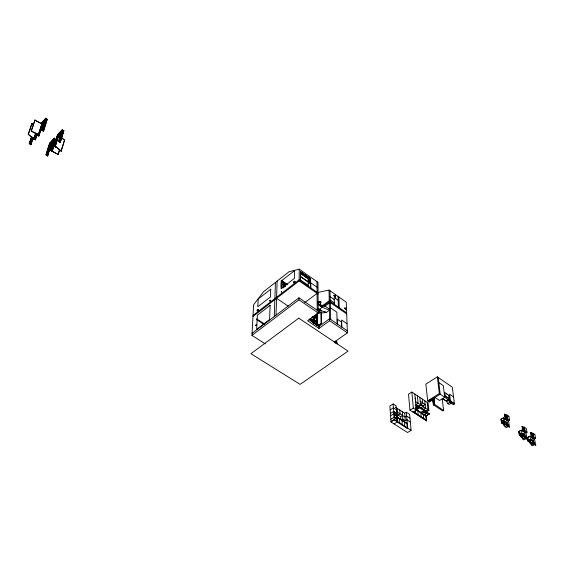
<?xml version="1.0" encoding="UTF-8"?>
<svg xmlns="http://www.w3.org/2000/svg" width="564" height="564" viewBox="0 0 564 564"><rect width="100%" height="100%" fill="white"/><g stroke="black" fill="none" stroke-linecap="round" stroke-linejoin="round"><path stroke-width="0.85" d="M308.212 286.152L308.219 277.114L305.73 275.373L305.723 276.945L308.219 278.694M300.351 280.696L300.436 271.573L310.595 278.694L310.609 287.816M300.45 280.759L300.527 271.728L303.037 273.484L303.023 275.056L300.52 273.3M265.32 343.906L251.939 335.397L298.934 299.829L298.955 297.813L318.223 310.954M252.968 316.503L299.124 280.935L299.244 269.176L289.113 271.707L263.571 291.708L253.617 304.715L251.939 335.397M294.817 281.718L294.824 281.26L294.894 281.767L293.456 282.768L294.894 281.767M293.527 282.818L293.463 282.31L294.824 281.26L293.463 282.31M293.766 282.345L293.992 282.014M294.359 282.07L294.323 281.951M283.741 287.238L283.946 282.698L281.295 281.006L283.861 282.761M283.84 287.252L283.946 282.698M283.932 287.182L284.037 282.761L286.646 284.545M281.161 288.803L281.38 280.935M281.274 292.286L281.655 291.433M281.14 286.329L281.302 280.23M276.015 315.205L276.564 298.321L288.232 306.153M276.6 297.235L277.121 281.098M274.273 316.531L274.844 299.646M274.887 298.56L275.429 282.423M269.874 300.979L270.403 300.238L269.966 300.577C269.486 301.669 270.988 300.006 269.944 301.028M270.389 300.69L270.332 300.189M258.474 309.791L258.495 309.333L258.545 309.833L257.184 310.785L258.545 309.833M256.035 325.534L256.289 325.238C256.401 324.103 255.612 326.471 255.978 325.132L256.437 324.836L255.929 325.118M255.901 325.583L256.366 324.786M257.254 310.834L257.205 310.327L258.495 309.333M314.021 319.435L320.324 310.235M344.964 308.007L345.309 308.501L344.907 308.515L345.887 309.1L344.964 308.007L345.887 309.1M397.007 417.064L407.011 423.472L396.971 416.838M63.443 131.292L62.491 130.644L58.212 135.212L59.192 135.748M60.729 136.805L58.571 135.395L55.293 146.421L61.116 151.251L64.557 140.013L62.005 137.877M61.116 151.251L64.557 140.013M62.421 130.749L61.864 130.369L58.578 141.515L60.158 142.495L63.908 130.566L63.457 130.911M58.134 154.458L51.268 150.764L58.134 154.458L59.509 149.721M58.303 154.212L59.678 149.474M59.142 141.902L62.667 129.812L62.35 129.593L57.443 134.845L53.989 146.393L54.525 146.379L57.902 135.05L62.392 130.256L63.394 131.13M60.158 142.495L63.563 130.799M62.456 130.037L59.058 141.564L60.186 142.325L63.831 130.517M58.578 141.515L62.35 129.593M54.525 146.379L55.646 147.141L55.462 147.472L55.836 147.077L54.87 146.428L58.247 135.099M54.87 146.428L58.296 135.043M55.293 146.421L58.818 135.198M59.072 135.586L57.697 134.831L61.864 130.369M52.085 151.053L55.829 139.047L52.452 150.666L52.085 151.053L50.506 150.094L53.876 138.913L49.766 143.312L45.987 154.896L46.516 154.888L49.977 143.524L53.291 139.978M54.461 138.582L50.986 150.137L52.107 150.891L55.829 139.047M53.989 146.393L57.697 134.831M54.807 144.955L56.033 140.831M56.527 139.181L57.754 135.057L57.443 134.845M50.506 150.094L54.355 138.138L54.673 138.356L50.986 150.137M53.037 142.389L51.225 144.321L47.454 155.96L50.887 144.328L52.332 142.784M47.454 155.96L51.148 144.053M47.743 155.523L51.246 143.94M425.228 410.902L425.059 410.994M45.987 154.896L49.519 143.319L54.355 138.138M46.304 155.107L49.836 143.531L49.519 143.319M50.365 143.517L46.911 154.881M41.158 123.46L42.688 124.609L38.761 136.135L38.43 135.917L42.335 124.186L43.449 122.959M55.476 139.71L54.447 139.23M44.26 126.033L46.382 119.469M45.67 118.525L42.004 130.009L43.153 130.785L46.798 119.3L47.334 119.286L43.696 130.778L43.322 131.179L42.801 130.735M43.153 130.785L47.009 119.067M43.322 131.179L46.84 120.069L46.276 119.681M42.801 130.735L41.821 130.065L45.381 118.905L46.347 119.575L42.088 124.228M41.821 130.065L45.853 118.179L42.004 130.009M38.281 134.965L41.983 123.727L34.869 120.174L31.239 131.144L38.281 134.965L41.983 123.727M38.641 135.691L37.146 135.148L37.52 134.747L38.5 135.409L42.18 124.066M38.761 136.135L42.448 124.63L43.534 123.445M35.814 133.097L33.974 138.751L35.123 139.519L36.949 133.865M35.123 139.519L36.928 134.352M35.631 133.16L33.791 138.807L35.292 139.907L37.09 134.338M35.292 139.907L37.52 133.746M33.974 138.751L35.842 133.527M35.751 136.34L36.265 134.747M32.67 137.644L30.583 144.017M33.241 138.018L30.794 144.793L30.47 144.574L33.057 137.073M30.794 144.793L32.945 138.201M31.662 137.017L29.272 143.876L31.626 136.403M29.272 143.876L31.711 136.453M29.638 143.475L31.76 137.01M31.239 131.144L35.038 119.913M32.113 123.227L28.447 134.204L34.2 139.336L28.2 134.408L31.866 123.424L33.424 124.313M317.779 302.248L320.951 302.05L318.131 302.487M257.91 310.08L258.065 309.664L257.889 310.017M312.322 322.488L318.963 310.553L318.921 308.642M312.618 322.686L317.602 313.739M425.277 411.48L424.974 411.297M41.419 123.037L45.853 118.179M41.137 123.629L45.931 118.236M42.265 124.397L45.057 121.345M42.688 124.609L45.064 122.014M29.187 143.82L29.554 143.425L31.161 144.398M33.791 138.807L34.242 138.462M446.857 394.151L446.794 394.264M38.5 135.409L39.127 135.734M50.041 143.305L54.673 138.356M57.965 134.831L62.667 129.812M53.862 139.858L50.281 143.679L51.225 144.321M58.811 135.868L60.715 133.837M53.34 141.853L50.887 144.328M58.889 135.924L61.201 133.464M59.164 135.853L61.3 133.569M59.058 141.564L58.952 141.12M47.376 155.911L47.637 155.629L46.516 154.888M433.864 398.417L429.796 401.589L434.09 398.536L434.477 404.381L433.674 404.874L432.919 398.72M281.344 282.24L285.87 285.553M284.037 282.761L286.554 284.616M281.26 285.151L283.84 286.914M281.217 286.674L283.065 288.056M258.566 309.382L257.205 310.327M281.281 291.828L281.732 291.482M253.032 315.41L299.139 279.85L318.061 292.991M252.045 333.38L298.955 297.813M304.736 302.635L317.06 293.379L317.194 310.256M320.183 304.511L320.5 301.832L320.902 306.181L322.143 305.194L323.806 306.344L323.792 305.237L329.404 309.1M320.853 302.071L320.162 302.085M334.078 295.233L335.368 296.572L334.078 295.233L334.022 295.733L335.58 296.819M334.022 295.733L335.58 296.727M334.487 296.051L334.487 295.515M322.368 305.836L329.242 300.753L346.656 312.851M322.488 306.196L323.792 305.237M323.806 305.871L329.263 301.839L329.023 290.072L318.773 292.244M321.001 312.978L326.189 312.576L329.425 310.165L322.171 307.295L318.928 309.692L317.595 308.776L320.281 310.637L320.274 310.235M320.585 309.777L318.674 310.764L318.681 311.814L317.074 313.006M324.526 306.492L329.284 302.988L330.335 303.714M299.244 269.176L317.962 282.31L318.237 312.971L307.613 320.796L319.012 328.431L329.637 320.733L329.284 302.988M317.081 314.056L315.473 315.241L315.48 316.355L313.873 317.539L314.197 323.235L314.176 318.949M338.21 300.309L334.205 297.489L334.374 304.292M311.201 321.621L312.273 320.831L312.273 319.717L313.873 318.54L311.85 317.172M338.407 307.119L338.097 296.438M345.351 308.374L345.436 308.783M329.023 290.072L346.261 302.17L347.389 332.816L334.198 342.144L336.327 343.568M336.75 341.876L336.694 342.228L335.566 341.079M415.978 408.174L415.978 407.638M394.081 423.931L397.366 421.893L396.118 405.911L393.108 403.951L389.872 406.009L391.035 421.992L407.539 432.51L411.093 430.339L409.661 414.392L406.32 412.214L404.698 413.222L405.34 420.688L402.851 419.08L402.231 411.621M417.339 395.738L418.072 403.225L416.119 404.444L426.955 411.621L428.901 410.423L428.104 402.943L411.84 392.058L408.519 394.166L409.965 410.183L413.01 412.178L416.38 410.084L414.843 394.067M449 399.284L449.332 401.899L453.308 404.607L454.471 403.894L452.286 387.186L437.361 376.83L425.876 384.119L427.667 400.842L429.26 401.913L430.064 401.413M390.154 409.873L393.404 407.821L396.421 409.781M390.415 413.482L393.679 411.431L396.704 413.384M390.584 415.781L393.848 413.729L396.88 415.689M390.838 419.256L394.116 417.205L396.993 419.264M396.591 416.648L397.853 415.858L397.267 408.392M406.32 412.214L407.709 428.168L407.264 428.436L397.204 421.992L396.986 417.015M390.993 421.407L394.278 419.355L407.215 427.857L407.652 427.59M391.035 421.992L394.321 419.94L393.108 403.951M409.965 410.183L413.334 408.082L411.84 392.058M415.731 407.067L417.127 406.2L419.637 407.857L416.845 409.598M400.898 419.538L400.659 416.662L402.555 415.478M420.892 405.586L420.744 404.141L422.69 402.929L422.295 399.058M418.622 406.101L420.568 404.889L419.82 397.401M427.667 400.842L439.342 393.573L437.361 376.83M399.509 418.636L399.686 423.028M429.063 401.779L430.226 401.448L430.043 399.749M429.141 401.829L429.937 401.328M423.367 407.229L423.219 405.784L425.164 404.578L420.208 401.272M401.589 419.87L402.851 419.08M421.111 407.751L423.063 406.538M402.019 420.25L402.202 424.643M404.071 421.47L406.968 419.679L410.063 422.02M423.592 409.394L425.545 408.188L424.762 400.708M404.515 421.865L404.712 426.257M420.984 412.376L423.775 410.648L427.258 412.947L424.459 414.667M432.694 398.861L433.342 404.726L434.315 404.191L443.614 410.514L442.81 411.001L433.554 404.79L432.891 398.847M433.554 404.79L434.358 404.296L433.653 398.304M423.747 410.987L421.512 412.369L421.625 413.525L423.62 414.836L425.855 413.461L425.735 412.298L423.747 410.987L423.867 412.143L425.855 413.461M433.751 404.924L433.342 404.726M434.668 404.43L433.977 398.367M421.625 413.525L423.867 412.143M426.067 411.036L428.013 409.831L427.223 402.351M407.264 428.436L406.848 423.571L407.286 423.303M448.648 399.206L446.046 400.807L442.677 398.508M448.831 399.347L446.046 401.06L442.507 398.649M449.536 399.904L446.646 401.681L447.724 403.535L449.064 404.444L451.383 403.027L451.369 401.152M425.926 415.936L429.274 413.877L415.894 405.022M429.274 413.877L426.109 416.006L423.233 414.11L423.67 418.403M449.332 401.899L450.495 401.187L449.607 394.208L453.555 396.922M447.724 403.535L450.044 402.118L451.383 403.027M426.553 420.3L413.123 411.487L413.179 412.072L426.617 420.878L413.264 412.016M506.119 416.176L505.104 416.768L506.211 417.543L507.233 416.951L506.119 416.176L507.247 417.043L506.232 417.635L505.118 416.852L506.141 416.26M506.789 419.983L503.617 417.762L500.987 419.292L501.607 422.803L504.78 425.002L504.167 421.498M504.815 419.531L502.933 418.22L501.051 419.348L501.262 419.644M506.183 419.179L508.432 420.744L509.553 420.088L506.444 417.917L505.316 418.573L505.654 418.805M501.558 422.521L504.174 421.005L507.36 423.219L504.731 424.72M506.07 420.399L506.747 420.011M504.216 421.851L502.954 420.97M507.226 423.811L508.326 424.579L508.446 426.384L506.183 427.681L503.856 425.059L505.971 423.839M317.835 313.605L320.387 312.139M318.674 313.415L320.592 312.315M505.852 421.696L506.486 425.263L507.614 424.607L506.444 417.917M504.977 426.849L507.24 425.545L508.446 426.384M321.022 311.772L321.163 323.461L317.285 325.661L317.201 314.804M321.226 311.948L321.367 323.644L317.497 325.844L317.454 320.831M523.681 428.471L522.659 429.049L523.744 429.803L524.774 429.31L523.681 428.471L524.76 429.225M523.695 428.555L522.68 429.134L523.759 429.888M518.76 431.954L519.091 432.165M527.044 432.32L524.019 430.205L522.899 430.84L522.074 426.447L523.251 427.202L524.365 427.167L526.304 428.527L527.037 432.327L525.923 432.955L522.899 430.84L524.069 431.545L525.091 430.974L524.365 427.167M519.303 434.816L521.911 433.342L525.006 435.493L522.384 436.952M523.392 433.575L521.919 434.407L520.396 433.349L521.073 433.716M524.294 435.676L521.481 437.262L523.801 439.857L526.057 438.595L525.902 436.79L524.83 436.05M523.47 433.963L524.153 437.516L525.281 436.881L524.019 430.205M522.631 439.046L524.887 437.784L526.057 438.595M532.289 434.576L531.26 435.055L532.324 435.803L533.354 435.323L532.275 434.484L533.34 435.232M533.015 438.277L529.97 436.155L527.354 437.615L528.045 441.111L531.084 443.219L530.421 439.765M529.97 436.212L527.418 437.678L527.622 437.967M531.507 436.853L532.627 436.226L535.61 438.313L534.489 438.933L532.571 437.594M532.663 437.544L533.685 436.98L532.938 433.18L531.817 433.208L530.654 432.468L531.774 438.214M527.989 440.829L530.59 439.377L533.643 441.499L531.027 442.937M532.296 438.686L532.973 438.306M530.463 440.082L529.822 439.617M532.014 439.575L530.548 440.399L529.547 439.701M533.452 442.042L534.51 442.775L534.679 444.573L532.423 445.821L530.118 443.233L532.226 442.063M532.099 439.962L532.804 443.508L533.932 442.888L532.627 436.226M531.267 445.024L533.523 443.776L534.679 444.573M317.997 302.022L320.599 301.803M317.518 302.332L320.951 302.05M505.386 418.615L504.547 414.166L505.76 414.935L506.867 414.885L508.862 416.281L509.539 420.102M507.649 416.338L508.862 416.281M533.629 434.548L534.848 434.52L535.596 438.32M529.709 439.716L530.287 439.814M504.04 421.576L502.728 421.075L504.294 422.161M31.408 130.883L38.451 134.711M34.869 120.174L41.814 123.981M407.709 428.168L411.093 430.339M394.321 419.94L397.366 421.893M396.823 417.12L406.848 423.571M400.659 416.662L398.177 415.055L400.066 413.87L399.749 410.007M396.598 415.048L397.853 415.858M397.007 416.493L397.641 416.902L397.669 417.67M256.592 319.562L263.91 324.307M396.316 411.445L405.03 417.085L406.658 416.077L410.007 418.255M395.392 407.173L404.698 413.222M256.62 318.864L264.65 324.081M413.334 408.082L416.38 410.084M415.633 408.985L421.266 412.7M422.676 413.631L426.201 415.95L426.617 420.878M415.865 409.26L420.991 412.686M416.782 410.077L420.307 412.397M415.908 405.192L429.296 414.054M46.354 154.508L47.82 155.572M29.532 143.587L30.675 144.349M420.744 404.141L423.219 405.784M415.562 401.561L428.901 410.423M309.573 319.02L312.273 320.831M309.037 319.732L318.991 326.422L329.595 318.716L347.318 330.8M318.075 325.844L318.434 326.006L318.42 324.258M314.479 323.666L315.678 324.469L315.657 321.015M430.226 401.448L429.331 400.919L440.202 394.166L438.207 377.422M313.584 319.055L317.229 321.508M313.866 319.809L317.433 322.22M54.363 145.998L54.927 146.372M310.249 318.357L312.273 319.717M49.766 143.312L51.077 144.271M54.398 138.793L55.505 139.548M314.134 315.445L315.48 316.355M434.978 397.409L439.518 400.482L444.742 397.26L443.318 385.663L438.82 382.561M312.526 316.63L313.873 317.539M439.342 393.573L454.471 403.894M298.934 299.829L318.237 312.971M329.637 320.733L347.389 332.816M324.758 311.596L326.189 312.576L318.928 309.692L320.281 310.637M285.278 286.343L281.217 283.699L285.278 286.434M445.278 396.02L449.522 398.924L449.085 395.427L444.848 392.53L445.243 396.041L449.296 398.811L448.866 395.434M318.152 303.495L322.157 306.245L322.143 305.194M347.057 323.757L341.629 320.028L341.847 327.071M318.166 304.546L322.171 307.295M282.014 280.717L287.703 284.623M45.599 118.736L46.727 119.512M320.5 302.022L320.86 302.262M503.856 425.059L504.956 425.82M530.118 443.233L531.175 443.967M330.419 307.747L336.842 312.181L337.159 323.877M502.009 421.604L504.42 423.275M522.06 435.514L519.888 434.012L520.269 435.648M527.791 439.49L528.214 439.786L527.862 438.334M528.729 440.146L530.696 441.506M299.124 280.935L318.068 294.077M329.263 301.839L346.698 313.944M506.486 425.263L509.609 427.434L508.432 420.744M524.153 437.516L527.192 439.624L525.923 432.955M532.804 443.508L535.8 445.588L534.489 438.933M501.664 422.76L504.695 424.861L504.082 421.738M519.409 435.055L522.356 437.093M528.094 441.069L530.999 443.078M300.393 276.543L308.311 282.063M310.602 284.277L308.311 282.677L308.311 277.185L310.503 278.715L310.51 284.207M330.201 300.02L334.325 302.882M300.457 279.906L308.212 285.384M308.311 278.757L310.503 280.287M300.513 273.392L308.219 278.778M308.311 278.849L310.503 280.378M531.274 435.147L532.338 435.894M308.311 280.146L310.503 281.676M308.311 280.23L310.503 281.767M505.407 418.516L506.521 419.292L507.544 418.699L506.867 414.885M317.01 287.175L310.778 282.825L310.792 287.943M308.311 281.408L310.51 282.945M308.311 281.499L310.51 283.029M330.13 296.727L334.24 299.59M524.393 432.264L521.305 430.106L518.69 431.594L519.352 435.091L522.44 437.227L521.799 433.772M300.393 276.43L308.311 281.951M532.938 433.18L534.848 434.52M504.547 414.166L505.661 414.942L506.176 417.882M522.074 426.447L523.561 427.491M530.654 432.468L531.718 433.208L532.43 436.867M31.866 123.424L33.177 124.517M55.547 146.224L61.37 151.053M58.571 135.395L60.482 137.003M61.758 138.067L63.669 139.675M518.958 431.946L518.753 431.657L521.305 430.17L521.911 433.342M533.121 442.373L533.523 443.776M506.867 424.135L507.24 425.545M449.705 400.637L450.044 402.118M531.817 433.208L532.155 434.936M530.752 432.461L531.598 436.797M529.97 436.155L530.59 439.377M530.16 439.857L530.837 442.973M530.075 439.8L530.668 442.853M529.991 439.737L530.576 442.789M529.906 439.68L530.491 442.733M529.751 439.645L530.407 442.669M529.582 439.532L530.238 442.55M529.406 439.412L530.061 442.437M529.321 439.349L529.892 442.317M529.328 440.562L529.723 442.197M529.159 440.442L529.547 442.077M528.99 440.322L529.377 441.957M528.813 440.202L529.201 441.838M528.644 440.082L529.032 441.718M528.468 439.962L528.856 441.598M528.383 439.906L528.687 441.478M527.692 438.214L528.341 441.238M527.509 438.016L528.172 441.118M523.392 427.371L523.942 430.297M523.152 427.209L523.991 430.974M522.172 426.447L522.99 430.79M521.637 434.012L522.186 436.98M521.46 433.892L522.102 436.917M521.926 436.797L520.924 433.441L521.58 436.557M521.101 433.561L521.756 436.677M520.854 433.469L521.404 436.437M520.769 433.406L521.319 436.374M520.593 433.286L521.228 436.317M520.417 433.166L521.058 436.198M520.332 433.103L520.882 436.071M520.417 434.372L520.706 435.951M520.241 434.252L520.621 435.894M520.064 434.132L520.445 435.775M519.719 433.892L520.093 435.528M519.543 433.765L519.923 435.408M519.458 433.709L519.747 435.288M518.922 432.045L519.571 435.168M505.506 414.829L506.232 418.566M505.323 414.709L506.098 419.115M505.238 414.646L506.007 419.052M505.062 414.519L505.915 418.989M504.879 414.399L505.739 418.862M504.702 414.272L505.563 418.742M503.61 417.825L504.174 421.005M503.906 421.611L504.526 424.741M503.73 421.491L504.343 424.621M503.546 421.364L504.167 424.495M503.37 421.237L503.99 424.375M503.278 421.181L503.807 424.248M503.102 421.054L503.715 424.184M503.01 420.991L503.539 424.057M502.94 421.019L503.448 424.001M502.757 420.892L503.363 423.938M502.912 422.232L503.18 423.811M502.728 422.105L503.088 423.747M502.552 421.978L502.912 423.627M502.369 421.858L502.728 423.501M502.193 421.731L502.552 423.374M502.101 421.668L502.369 423.254M501.925 421.541L502.284 423.19M501.741 421.421L502.101 423.063M501.325 419.898L501.925 422.944M501.142 419.694L501.741 422.817M452.97 401.991L453.308 404.607M442.211 398.826L443.614 410.514M433.589 398.283L434.259 404.226M433.173 399.728L433.462 402.329M425.714 415.746L426.158 420.039M420.744 412.474L421.174 416.768M417.748 410.5L418.164 414.794M415.407 410.564L415.647 413.144M415.245 397.965L415.619 402.132M344.893 308.057L344.907 308.515M341.587 326.894L341.431 322.009L337.293 319.168L337.427 324.053M338.893 297.002L339.211 307.676M336.983 342.031L337.039 344.04M335.524 294.634L335.629 298.504M334.896 295.804L334.96 296.29M330.01 290.763L330.229 301.444M330.314 302.572L330.666 319.443M320.881 309.981L320.888 310.461M320.5 301.81L320.542 305.152M318.963 310.553L318.977 312.47M318.977 324.758L319.012 328.431M317.236 315.177L317.25 316.876M317.278 320.274L317.32 325.379M316.968 281.612L317.053 292.286M317.109 315.452L317.179 325.068M316.7 315.544L316.771 325.696M314.352 319.027L314.317 323.32L314.289 319.027M313.669 320.38L313.683 323.785M313.373 320.394L313.387 323.828M313.14 321.043L313.147 322.791M305.632 275.31L305.632 276.882L303.122 275.126L303.129 273.554L305.632 275.31M294.535 270.642L294.422 278.376L281.302 288.542L281.521 280.801L294.535 270.642M270.135 305.336L269.585 319.562L256.655 329.369L257.374 315.149L270.135 305.336M270.755 289.205L270.459 296.953L257.797 306.76L258.192 299.019L270.755 289.205M395.554 415.266L395.265 414.998L395.554 415.266M395.759 415.358L396.027 415.689L395.794 415.308M425.016 410.881L425.052 410.853M394.751 414.709L395.011 415.041L394.751 414.709M416.246 408.717C417.452 410.31 417.973 407.25 416.246 408.717M257.635 309.996L257.685 310.503L257.706 310.045M417.663 407.793C418.615 409.485 419.574 406.454 417.663 407.793M298.751 318.166L250.931 353.706L300.111 384.38L348.066 351.118L298.751 318.166M396.88 418.707L394.342 417.078L394.173 414.759L396.696 416.387L396.88 418.707M396.118 413.278L393.954 411.882L394.081 413.609L396.252 415.005L396.118 413.278M397.528 416.909L397.148 416.662L397.528 416.909M416.549 407.49A0.832 0.529 -4.8 0 0 417.875 407.081A0.832 0.529 -4.8 0 0 416.747 406.574A0.832 0.529 -4.8 0 0 416.549 407.49"/></g></svg>
